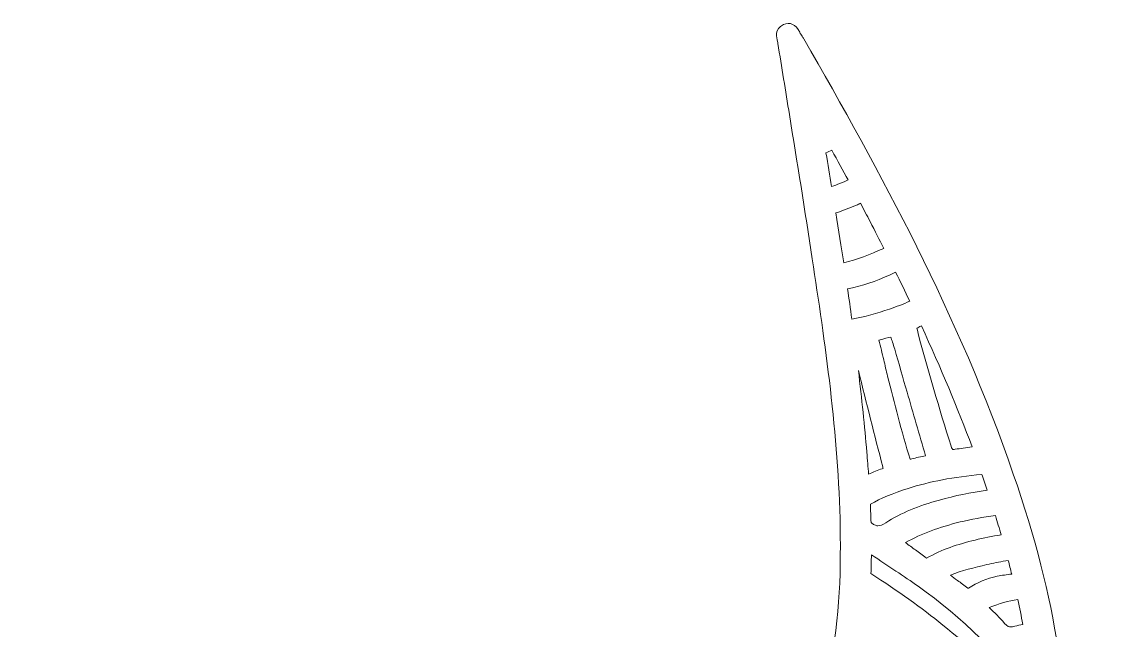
# Model space of a CAD drawing. Extents: x 269 to 1731, y -1926 to -73.
# Drawn here: x 956 to 1731, y -508 to -73 of the extents above; entities that cross this region are included whole.
import ezdxf

# ---------------------------------------------------------------- set-up
doc = ezdxf.new("R2010")
doc.units = 0
doc.header["$MEASUREMENT"] = 0
doc.layers.add('Layer 1', color=7, linetype='Continuous')

# ---------------------------------------------------------------- blocks, each defined once
blk = doc.blocks.new('block 2')
at = {"layer": 'Layer 1', "lineweight": 0}
for points, knots in [([(1727.83, -958.95), (1726.68, -954.34), (1724.8, -950), (1722.31, -945.93), (1722.29, -945.91), (1722.29, -945.89), (1722.27, -945.87), (1716.12, -937.89), (1708.18, -931.56), (1700.07, -925.88), (1667.18, -902.79), (1631.82, -888.44), (1589, -872.06), (1578.01, -867.86), (1566.75, -863.94), (1555.87, -860.14), (1555.87, -860.14), (1552.88, -859.1), (1552.88, -859.1), (1553.83, -858.46), (1554.76, -857.83), (1555.69, -857.18), (1588.32, -834.97), (1614.84, -810.79), (1637.02, -783.19), (1672.78, -738.74), (1693.97, -687.22), (1700.03, -630.03), (1707.51, -559.44), (1696.82, -487.29), (1665.36, -396.07), (1626.36, -282.98), (1570.22, -179.61), (1515.38, -84.76), (1515.38, -84.76), (1515.25, -84.5), (1515.25, -84.5), (1514.71, -83.61), (1514.12, -82.59), (1513.29, -81.58), (1513.11, -81.36), (1512.77, -80.67), (1512.54, -80.21), (1509.71, -74.47), (1505.77, -72.61), (1500.84, -74.73), (1494.21, -77.56), (1496.01, -84.45), (1496.59, -86.7), (1496.72, -87.2), (1496.86, -87.67), (1496.92, -88.11), (1499.63, -105.08), (1502.4, -122.06), (1505.15, -139.04), (1510.66, -172.86), (1516.33, -207.85), (1521.54, -242.3), (1530.4, -301.03), (1540.46, -367.6), (1541.49, -434.18), (1542, -468.91), (1541.21, -505.97), (1531.89, -541.69), (1517.09, -598.39), (1481.76, -633.77), (1423.88, -649.82), (1395.88, -657.59), (1365.21, -661.08), (1327.32, -660.76), (1323.6, -660.72), (1321.56, -660.09), (1319.84, -658.42), (1287.13, -626.78), (1245.2, -617.5), (1212.33, -612.95), (1150.71, -604.42), (1089.56, -610.2), (1032.67, -617.72), (1023.63, -618.91), (1014.52, -620.43), (1005.72, -621.89), (1003.82, -622.21), (1001.92, -622.51), (1000, -622.84), (998.08, -622.51), (996.18, -622.21), (994.28, -621.89), (985.48, -620.43), (976.37, -618.91), (967.33, -617.72), (910.44, -610.2), (849.29, -604.42), (787.67, -612.95), (754.8, -617.5), (712.87, -626.78), (680.16, -658.42), (678.44, -660.09), (676.4, -660.72), (672.68, -660.76), (634.79, -661.08), (604.12, -657.59), (576.12, -649.82), (518.24, -633.77), (482.91, -598.39), (468.11, -541.69), (458.79, -505.97), (458, -468.91), (458.51, -434.18), (459.54, -367.6), (469.6, -301.03), (478.46, -242.3), (483.67, -207.85), (489.34, -172.86), (494.85, -139.04), (497.6, -122.06), (500.37, -105.08), (503.08, -88.11), (503.14, -87.67), (503.28, -87.2), (503.41, -86.7), (503.99, -84.45), (505.79, -77.56), (499.16, -74.73), (494.23, -72.61), (490.29, -74.47), (487.46, -80.21), (487.23, -80.67), (486.89, -81.36), (486.71, -81.58), (485.88, -82.59), (485.29, -83.61), (484.75, -84.5), (484.75, -84.5), (484.62, -84.76), (484.62, -84.76), (429.78, -179.61), (373.64, -282.98), (334.64, -396.07), (303.18, -487.29), (292.49, -559.44), (299.97, -630.03), (306.03, -687.22), (327.22, -738.74), (362.98, -783.19), (385.16, -810.79), (411.68, -834.97), (444.31, -857.18), (445.24, -857.83), (446.17, -858.46), (447.12, -859.1), (447.12, -859.1), (444.13, -860.14), (444.13, -860.14), (433.25, -863.94), (421.99, -867.86), (411, -872.06), (368.18, -888.44), (332.82, -902.79), (299.93, -925.88), (291.82, -931.56), (283.88, -937.89), (277.73, -945.87), (277.71, -945.89), (277.71, -945.91), (277.69, -945.93), (275.2, -950), (273.32, -954.34), (272.17, -958.95), (268.8, -972.58), (272.25, -985.36), (278.09, -996.21), (279.65, -998.01), (281.37, -999.71), (283.25, -1001.27), (287.46, -1004.78), (291.72, -1008.73), (295.89, -1013.01), (318.51, -1036.18), (341.09, -1055.06), (364.68, -1070.45), (395.85, -1087.51), (429.8, -1099.64), (462.73, -1104.96), (474.64, -1106.88), (487.84, -1108.17), (501.79, -1108.17), (517.58, -1108.17), (534.3, -1106.51), (551.18, -1102.19), (572.26, -1096.85), (593.55, -1087.39), (613.5, -1071.92), (613.89, -1071.68), (614.27, -1071.42), (614.66, -1071.17), (615.16, -1070.83), (615.77, -1070.49), (616.4, -1070.14), (618.62, -1068.91), (621.23, -1067.47), (622.82, -1065.19), (622.74, -1067.45), (622.68, -1069.7), (622.64, -1071.94), (621.79, -1122.2), (623.55, -1166.98), (628, -1208.79), (635.42, -1278.33), (648.92, -1348.04), (669.24, -1421.91), (692.41, -1506.07), (724.43, -1590.9), (764.42, -1674.04), (766.72, -1678.82), (767.45, -1683.04), (766.74, -1687.33), (764.26, -1702.11), (765.53, -1716.28), (767.11, -1728.2), (771.88, -1764.21), (787.85, -1787.68), (815.89, -1799.99), (822.48, -1802.9), (825.35, -1806.54), (827.25, -1814.47), (833.78, -1841.58), (848.56, -1864.81), (871.2, -1883.49), (905.47, -1911.81), (946.27, -1926.12), (992.6, -1926.12), (995.03, -1926.12), (997.53, -1926.06), (1000, -1925.98), (1002.47, -1926.06), (1004.97, -1926.12), (1007.4, -1926.12), (1053.73, -1926.12), (1094.53, -1911.81), (1128.8, -1883.49), (1151.44, -1864.81), (1166.22, -1841.58), (1172.75, -1814.47), (1174.65, -1806.54), (1177.52, -1802.9), (1184.11, -1799.99), (1212.15, -1787.68), (1228.12, -1764.21), (1232.89, -1728.2), (1234.47, -1716.28), (1235.74, -1702.11), (1233.26, -1687.33), (1232.55, -1683.04), (1233.28, -1678.82), (1235.58, -1674.04), (1275.57, -1590.9), (1307.59, -1506.07), (1330.76, -1421.91), (1351.08, -1348.04), (1364.58, -1278.33), (1372, -1208.79), (1376.45, -1166.98), (1378.21, -1122.2), (1377.36, -1071.94), (1377.32, -1069.7), (1377.26, -1067.45), (1377.18, -1065.19), (1378.77, -1067.47), (1381.38, -1068.91), (1383.6, -1070.14), (1384.23, -1070.49), (1384.84, -1070.83), (1385.34, -1071.17), (1385.73, -1071.42), (1386.11, -1071.68), (1386.5, -1071.92), (1406.45, -1087.39), (1427.74, -1096.85), (1448.82, -1102.19), (1465.7, -1106.51), (1482.42, -1108.17), (1498.21, -1108.17), (1512.16, -1108.17), (1525.36, -1106.88), (1537.27, -1104.96), (1570.2, -1099.64), (1604.15, -1087.51), (1635.32, -1070.45), (1658.91, -1055.06), (1681.49, -1036.18), (1704.11, -1013.01), (1708.28, -1008.73), (1712.54, -1004.78), (1716.75, -1001.27), (1718.63, -999.71), (1720.35, -998.01), (1721.91, -996.21), (1727.75, -985.36), (1731.2, -972.58), (1727.83, -958.95)], [0, 0, 0, 0, 1, 1, 1, 2, 2, 2, 3, 3, 3, 4, 4, 4, 5, 5, 5, 6, 6, 6, 7, 7, 7, 8, 8, 8, 9, 9, 9, 10, 10, 10, 11, 11, 11, 12, 12, 12, 13, 13, 13, 14, 14, 14, 15, 15, 15, 16, 16, 16, 17, 17, 17, 18, 18, 18, 19, 19, 19, 20, 20, 20, 21, 21, 21, 22, 22, 22, 23, 23, 23, 24, 24, 24, 25, 25, 25, 26, 26, 26, 27, 27, 27, 28, 28, 28, 29, 29, 29, 30, 30, 30, 31, 31, 31, 32, 32, 32, 33, 33, 33, 34, 34, 34, 35, 35, 35, 36, 36, 36, 37, 37, 37, 38, 38, 38, 39, 39, 39, 40, 40, 40, 41, 41, 41, 42, 42, 42, 43, 43, 43, 44, 44, 44, 45, 45, 45, 46, 46, 46, 47, 47, 47, 48, 48, 48, 49, 49, 49, 50, 50, 50, 51, 51, 51, 52, 52, 52, 53, 53, 53, 54, 54, 54, 55, 55, 55, 56, 56, 56, 57, 57, 57, 58, 58, 58, 59, 59, 59, 60, 60, 60, 61, 61, 61, 62, 62, 62, 63, 63, 63, 64, 64, 64, 65, 65, 65, 66, 66, 66, 67, 67, 67, 68, 68, 68, 69, 69, 69, 70, 70, 70, 71, 71, 71, 72, 72, 72, 73, 73, 73, 74, 74, 74, 75, 75, 75, 76, 76, 76, 77, 77, 77, 78, 78, 78, 79, 79, 79, 80, 80, 80, 81, 81, 81, 82, 82, 82, 83, 83, 83, 84, 84, 84, 85, 85, 85, 86, 86, 86, 87, 87, 87, 88, 88, 88, 89, 89, 89, 90, 90, 90, 91, 91, 91, 92, 92, 92, 93, 93, 93, 94, 94, 94, 95, 95, 95, 96, 96, 96, 97, 97, 97, 98, 98, 98, 99, 99, 99, 100, 100, 100, 100]), ([(1535.49, -164.41), (1539.68, -172.03), (1543.52, -179.09), (1547.11, -185.74), (1543.35, -187.5), (1539.41, -189.13), (1535.33, -190.57), (1534.03, -182.56), (1532.68, -174.52), (1531.33, -166.49), (1532.74, -165.81), (1534.12, -165.12), (1535.49, -164.41)], [0, 0, 0, 0, 1, 1, 1, 2, 2, 2, 3, 3, 3, 4, 4, 4, 4]), ([(1553.14, -203.79), (1554.09, -203.37), (1555.06, -202.94), (1556.03, -202.46), (1558.33, -206.82), (1560.6, -211.17), (1562.84, -215.52), (1566.4, -222.39), (1569.62, -228.72), (1572.65, -234.7), (1562.9, -239.23), (1553.3, -242.71), (1544, -245.09), (1542.28, -233.71), (1540.44, -221.93), (1538.42, -209.39), (1543.37, -207.77), (1548.29, -205.89), (1553.14, -203.79)], [0, 0, 0, 0, 1, 1, 1, 2, 2, 2, 3, 3, 3, 4, 4, 4, 5, 5, 5, 6, 6, 6, 6]), ([(1576.89, -278.11), (1568.02, -281.2), (1558.94, -283.59), (1549.82, -285.26), (1548.79, -277.78), (1547.76, -270.59), (1546.75, -263.55), (1548.27, -263.23), (1549.8, -262.92), (1551.34, -262.58), (1560.76, -260.5), (1570.34, -257), (1581.14, -251.7), (1584.52, -258.52), (1587.91, -265.51), (1591.27, -272.53), (1586.5, -274.57), (1581.68, -276.43), (1576.89, -278.11)], [0, 0, 0, 0, 1, 1, 1, 2, 2, 2, 3, 3, 3, 4, 4, 4, 5, 5, 5, 6, 6, 6, 6]), ([(1629.58, -377.55), (1627.64, -377.83), (1625.68, -378.1), (1623.67, -378.38), (1623.27, -378.42), (1622.93, -378.46), (1622.64, -378.46), (1622.12, -378.46), (1621.94, -378.38), (1621.94, -378.38), (1621.94, -378.36), (1621.43, -377.96), (1620.82, -376.08), (1612.37, -348.94), (1604.19, -322.32), (1597.25, -295.53), (1596.79, -293.77), (1596.52, -292.5), (1596.42, -291.77), (1597.01, -291.39), (1598.06, -290.84), (1599.58, -290.12), (1613.71, -320.66), (1625.62, -349.11), (1635.84, -376.68), (1633.72, -376.96), (1631.64, -377.25), (1629.58, -377.55)], [0, 0, 0, 0, 1, 1, 1, 2, 2, 2, 3, 3, 3, 4, 4, 4, 5, 5, 5, 6, 6, 6, 7, 7, 7, 8, 8, 8, 9, 9, 9, 9]), ([(1575.44, -326.08), (1574.47, -322.22), (1573.56, -318.32), (1572.63, -314.44), (1571.56, -309.83), (1570.44, -305.06), (1569.21, -300.34), (1573.01, -299.27), (1576.06, -298.42), (1577.68, -298.3), (1578.43, -299.74), (1579.52, -303.48), (1580.49, -306.81), (1583.48, -317.04), (1586.4, -327.29), (1589.35, -337.52), (1593.65, -352.44), (1598.1, -367.85), (1602.59, -383.03), (1599.25, -383.66), (1595.98, -384.44), (1592.8, -385.17), (1592.36, -385.29), (1591.93, -385.39), (1591.49, -385.48), (1585.38, -365.44), (1580.21, -345.16), (1575.44, -326.08)], [0, 0, 0, 0, 1, 1, 1, 2, 2, 2, 3, 3, 3, 4, 4, 4, 5, 5, 5, 6, 6, 6, 7, 7, 7, 8, 8, 8, 9, 9, 9, 9]), ([(1554.53, -321.98), (1560.28, -345.31), (1566.12, -368.43), (1571.92, -390.91), (1572.06, -391.4), (1572.12, -391.78), (1572.16, -392.05), (1572.02, -392.11), (1571.82, -392.19), (1571.6, -392.27), (1568.34, -393.36), (1565.05, -394.69), (1561.77, -396.23), (1561.43, -391.28), (1561.02, -386.06), (1560.54, -380.44), (1558.96, -361.72), (1556.98, -342.44), (1554.53, -321.98)], [0, 0, 0, 0, 1, 1, 1, 2, 2, 2, 3, 3, 3, 4, 4, 4, 5, 5, 5, 6, 6, 6, 6]), ([(1612.47, -414.65), (1597.66, -418.65), (1585.1, -423.97), (1574.1, -430.92), (1571.76, -432.4), (1569.92, -433.11), (1568.48, -433.11), (1567.59, -433.11), (1566.12, -432.88), (1563.79, -430.98), (1563.73, -430.9), (1563.65, -430.84), (1563.57, -430.78), (1563.45, -426.49), (1563.27, -422.09), (1563.07, -417.64), (1570.59, -413.46), (1579.26, -409.86), (1590.03, -406.4), (1605.54, -401.43), (1622.44, -398.21), (1642.9, -396.31), (1644.19, -400.03), (1645.45, -403.79), (1646.72, -407.59), (1634.98, -409.27), (1623.49, -411.64), (1612.47, -414.65)], [0, 0, 0, 0, 1, 1, 1, 2, 2, 2, 3, 3, 3, 4, 4, 4, 5, 5, 5, 6, 6, 6, 7, 7, 7, 8, 8, 8, 9, 9, 9, 9]), ([(1603.15, -456.15), (1600.55, -454.13), (1597.9, -452.21), (1595.35, -450.33), (1592.99, -448.63), (1590.54, -446.85), (1588.25, -445.07), (1599.74, -438.77), (1612.51, -433.99), (1627.23, -430.38), (1635.26, -428.42), (1643.57, -426.92), (1652.56, -425.81), (1653.96, -430.4), (1655.33, -435.01), (1656.65, -439.61), (1643.95, -441.52), (1631.7, -444.51), (1620.18, -448.51), (1614.37, -450.55), (1609.02, -453.16), (1603.15, -456.15)], [0, 0, 0, 0, 1, 1, 1, 2, 2, 2, 3, 3, 3, 4, 4, 4, 5, 5, 5, 6, 6, 6, 7, 7, 7, 7]), ([(1668.29, -555.15), (1654.26, -535.97), (1636.01, -521.17), (1618.36, -506.87), (1618.36, -506.87), (1614.98, -504.11), (1614.98, -504.11), (1599.66, -491.69), (1582.78, -479.62), (1563.51, -467.31), (1563.67, -462.82), (1563.77, -458.3), (1563.83, -453.81), (1576.11, -461.87), (1587.12, -469.27), (1597.27, -476.35), (1628.75, -498.28), (1656.46, -526), (1679.65, -558.79), (1680.04, -564.11), (1680.34, -569.42), (1680.54, -574.66), (1677.43, -568.53), (1673.49, -562.25), (1668.29, -555.15)], [0, 0, 0, 0, 1, 1, 1, 2, 2, 2, 3, 3, 3, 4, 4, 4, 5, 5, 5, 6, 6, 6, 7, 7, 7, 8, 8, 8, 8]), ([(1653.92, -469.15), (1646.32, -470.51), (1639.77, -473.92), (1633.18, -477.58), (1633.07, -477.64), (1632.97, -477.7), (1632.89, -477.74), (1632.85, -477.72), (1632.83, -477.7), (1632.79, -477.68), (1630.35, -475.74), (1627.82, -473.92), (1625.39, -472.16), (1623.65, -470.89), (1621.96, -469.68), (1620.34, -468.46), (1628.57, -465.01), (1637.3, -462.99), (1646.48, -460.88), (1646.48, -460.88), (1648.14, -460.5), (1648.14, -460.5), (1652.52, -459.47), (1656.99, -458.62), (1661.72, -457.89), (1662.57, -461.13), (1663.4, -464.38), (1664.21, -467.59), (1660.71, -468.02), (1657.27, -468.56), (1653.92, -469.15)], [0, 0, 0, 0, 1, 1, 1, 2, 2, 2, 3, 3, 3, 4, 4, 4, 5, 5, 5, 6, 6, 6, 7, 7, 7, 8, 8, 8, 9, 9, 9, 10, 10, 10, 10]), ([(1666.51, -504.93), (1665.34, -505.22), (1664.33, -505.38), (1663.52, -505.38), (1662.33, -505.38), (1661.03, -505.18), (1659.11, -502.89), (1655.68, -498.79), (1651.82, -495.13), (1648.06, -491.63), (1655.58, -488.54), (1661.64, -486.84), (1668.55, -485.85), (1669.83, -491.69), (1671.06, -497.62), (1672.19, -503.58), (1670.29, -504), (1668.41, -504.45), (1666.51, -504.93)], [0, 0, 0, 0, 1, 1, 1, 2, 2, 2, 3, 3, 3, 4, 4, 4, 5, 5, 5, 6, 6, 6, 6])]:
    blk.add_open_spline(points, degree=3, knots=knots, dxfattribs=at)

msp = doc.modelspace()

# ---------------------------------------------------------------- block references
at = {"layer": 'Layer 1'}
msp.add_blockref('block 2', (0, 0), dxfattribs=at)

doc.saveas('drawing.dxf')
